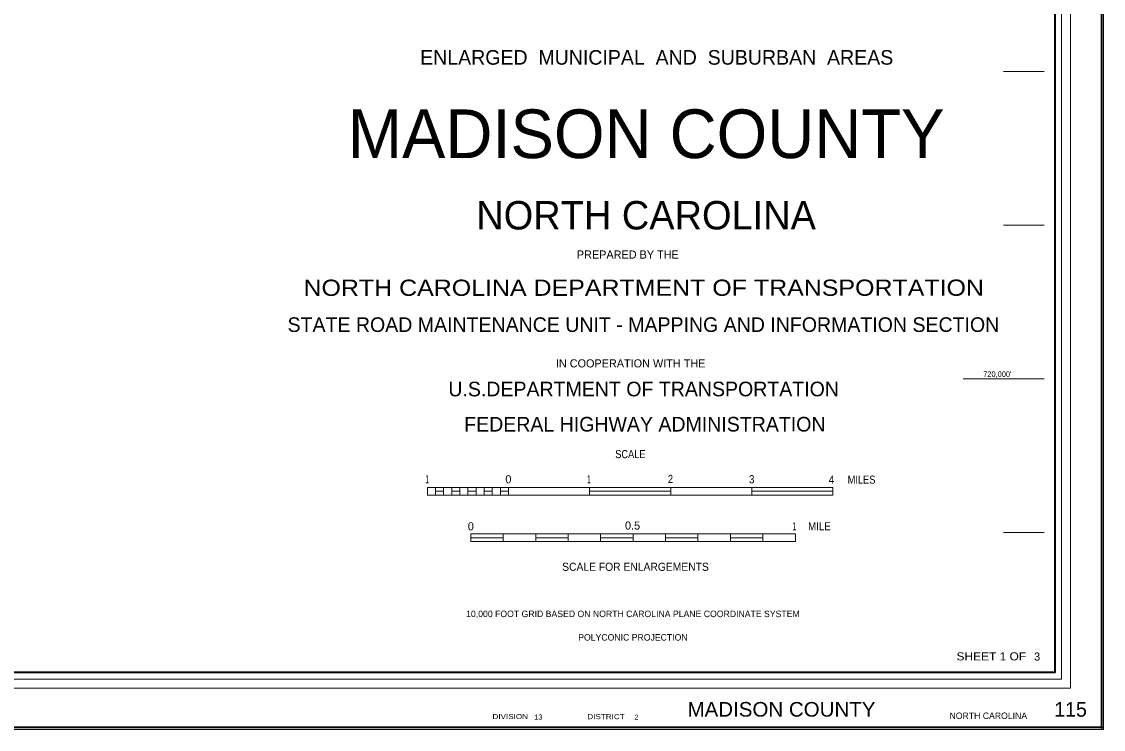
# Model space of a CAD drawing. Extents: x 234155 to 331176, y 212508 to 386812.
# Drawn here: x 309716 to 331176, y 212508 to 226540 of the extents above; entities that cross this region are included whole.
import ezdxf
from ezdxf.enums import TextEntityAlignment as Align

# ---------------------------------------------------------------- set-up
doc = ezdxf.new("R2010")
doc.units = 0
doc.header["$LTSCALE"] = 60
doc.header["$PDMODE"] = 32
doc.header["$PDSIZE"] = 30
for name, color, linetype, lineweight in [('1', 7, 'Continuous', 25), ('20', 7, 'Continuous', 40), ('61', 7, 'Continuous', 13)]:
    doc.layers.add(name, color=color, linetype=linetype, lineweight=lineweight)
doc.layers.add('12', color=7, linetype='Continuous')

msp = doc.modelspace()

# ---------------------------------------------------------------- linework, layer by layer
at = {"layer": '1', "lineweight": 13}
msp.add_lwpolyline([(331176.5, 212507.84), (234545.86, 212507.84), (234545.86, 268904.89), (331176.5, 268904.89)], close=True, dxfattribs=at)
at = {"layer": '1'}
msp.add_point((331141.5, 212542.84), dxfattribs=at)
at = {"layer": '20', "lineweight": 13}
for p, q in [((317765.71, 217304.08), (319375.05, 217304.08)), ((317765.71, 217154.33), (317765.71, 217304.08)), ((317926.64, 217154.33), (317926.64, 217304.08)), ((317926.64, 217229.21), (318087.58, 217229.21)), ((318087.58, 217154.33), (318087.58, 217304.08)), ((318248.51, 217154.33), (318248.51, 217304.08)), ((318248.51, 217229.21), (318409.45, 217229.21)), ((318409.45, 217154.33), (318409.45, 217304.08)), ((318570.38, 217154.33), (318570.38, 217304.08)), ((318570.38, 217229.21), (318731.32, 217229.21)), ((318731.32, 217154.33), (318731.32, 217304.08)), ((318892.25, 217154.33), (318892.25, 217304.08)), ((318892.25, 217229.21), (319053.19, 217229.21)), ((319053.19, 217154.33), (319053.19, 217304.08)), ((319214.12, 217154.33), (319214.12, 217304.08)), ((319214.12, 217229.21), (319375.05, 217229.21)), ((319375.05, 217154.33), (319375.05, 217304.08)), ((319375.05, 217304.08), (320984.4, 217304.08)), ((320984.4, 217154.33), (320984.4, 217304.08)), ((320984.4, 217229.21), (322593.74, 217229.21)), ((322593.74, 217154.33), (322593.74, 217304.08)), ((324203.09, 217154.33), (324203.09, 217304.08)), ((324203.09, 217229.21), (325812.43, 217229.21)), ((325812.43, 217154.33), (325812.43, 217304.08)), ((317765.71, 217154.33), (319375.05, 217154.33)), ((319375.05, 217154.33), (320984.4, 217154.33)), ((318628.23, 216232.43), (318628.23, 216382.18)), ((319271.96, 216232.43), (319271.96, 216382.18)), ((319915.7, 216232.43), (319915.7, 216382.18)), ((320559.44, 216232.43), (320559.44, 216382.18)), ((321203.18, 216232.43), (321203.18, 216382.18)), ((321846.91, 216232.43), (321846.91, 216382.18)), ((322490.65, 216232.43), (322490.65, 216382.18)), ((323134.39, 216232.43), (323134.39, 216382.18)), ((323778.13, 216232.43), (323778.13, 216382.18)), ((324421.86, 216232.43), (324421.86, 216382.18)), ((325065.6, 216232.43), (325065.6, 216382.18)), ((318628.23, 216307.3), (319271.96, 216307.3)), ((318628.23, 216232.43), (319271.96, 216232.43)), ((319271.96, 216232.43), (319915.7, 216232.43)), ((319915.7, 216307.3), (320559.44, 216307.3)), ((319915.7, 216232.43), (320559.44, 216232.43)), ((320559.44, 216232.43), (321203.18, 216232.43)), ((321203.18, 216307.3), (321846.91, 216307.3)), ((321203.18, 216232.43), (321846.91, 216232.43)), ((321846.91, 216232.43), (322490.65, 216232.43)), ((322490.65, 216307.3), (323134.39, 216307.3)), ((322490.65, 216232.43), (323134.39, 216232.43)), ((323134.39, 216232.43), (323778.13, 216232.43)), ((323778.13, 216307.3), (324421.86, 216307.3)), ((323778.13, 216232.43), (324421.86, 216232.43)), ((324421.86, 216232.43), (325065.6, 216232.43))]:
    msp.add_line(p, q, dxfattribs=at)
at = {"layer": '20'}
for points in [[(234580.86, 268869.88), (331141.5, 268869.88), (331141.5, 212542.84), (234580.86, 212542.84)], [(237768.71, 267760.92), (330215.99, 267760.92), (330215.99, 213634.56), (237768.71, 213634.56)]]:
    msp.add_lwpolyline(points, close=True, dxfattribs=at)
at = {"layer": '20', "lineweight": 13}
msp.add_lwpolyline([(237459.52, 268086.39), (237459.52, 213325.28), (237638.07, 213503.95), (237638.07, 267891.56), (330346.6, 267891.56), (330346.6, 213503.95), (237638.07, 213503.95), (237459.52, 213325.28), (330525.18, 213325.28), (330525.18, 268086.39)], close=True, dxfattribs=at)
for points in [[(320984.4, 217304.08), (322593.74, 217304.08), (324203.09, 217304.08), (325812.43, 217304.08)], [(320984.4, 217154.33), (322593.74, 217154.33), (324203.09, 217154.33), (325812.43, 217154.33)], [(318628.23, 216382.18), (319271.96, 216382.18), (319915.7, 216382.18), (320559.44, 216382.18), (321203.18, 216382.18), (321846.91, 216382.18), (322490.65, 216382.18), (323134.39, 216382.18), (323778.13, 216382.18), (324421.86, 216382.18), (325065.6, 216382.18)]]:
    msp.add_lwpolyline(points, dxfattribs=at)
at = {"layer": '61'}
for p, q in [((329198.27, 225552), (330002.77, 225552)), ((329198.27, 222504), (330002.77, 222504)), ((329198.27, 216408), (330002.77, 216408))]:
    msp.add_line(p, q, dxfattribs=at)
for points in [[(328393.77, 219456), (328397.77, 219456), (328401.77, 219456), (328405.77, 219456), (328409.77, 219456), (328413.77, 219456), (328417.77, 219456), (328421.77, 219456), (328425.77, 219456), (328429.77, 219456), (328433.77, 219456), (328437.77, 219456), (328441.77, 219456), (328445.77, 219456), (328449.77, 219456), (328453.77, 219456), (328457.77, 219456), (328461.77, 219456), (328465.77, 219456), (328469.77, 219456), (328473.77, 219456), (328477.77, 219456), (328481.77, 219456), (328485.77, 219456), (328489.77, 219456), (328493.77, 219456), (328497.77, 219456), (328501.77, 219456), (328505.77, 219456), (328509.77, 219456), (328513.77, 219456), (328517.77, 219456), (328521.77, 219456), (328525.77, 219456), (328529.77, 219456), (328533.77, 219456), (328537.77, 219456), (328541.77, 219456), (328545.77, 219456), (328549.77, 219456), (328553.77, 219456), (328557.77, 219456), (328561.77, 219456), (328565.77, 219456), (328569.77, 219456), (328573.77, 219456), (328577.77, 219456), (328581.77, 219456), (328585.77, 219456), (328589.77, 219456), (328593.77, 219456), (328597.77, 219456), (328601.77, 219456), (328605.77, 219456), (328609.77, 219456), (328613.77, 219456), (328617.77, 219456), (328621.77, 219456), (328625.77, 219456), (328629.77, 219456), (328633.77, 219456), (328637.77, 219456), (328641.77, 219456), (328645.77, 219456), (328649.77, 219456), (328653.77, 219456), (328657.77, 219456), (328661.77, 219456), (328665.77, 219456), (328669.77, 219456), (328673.77, 219456), (328677.77, 219456), (328681.77, 219456), (328685.77, 219456), (328689.77, 219456), (328693.77, 219456), (328697.77, 219456), (328701.77, 219456), (328705.77, 219456), (328709.77, 219456), (328713.77, 219456), (328717.77, 219456), (328721.77, 219456), (328725.77, 219456), (328729.77, 219456), (328733.77, 219456), (328737.77, 219456), (328741.77, 219456), (328745.77, 219456), (328749.77, 219456), (328753.77, 219456), (328757.77, 219456), (328761.77, 219456), (328765.77, 219456), (328769.77, 219456), (328773.77, 219456), (328777.77, 219456), (328781.77, 219456), (328785.77, 219456), (328789.77, 219456)], [(328789.77, 219456), (328793.77, 219456), (328797.77, 219456), (328801.77, 219456), (328805.77, 219456), (328809.77, 219456), (328813.77, 219456), (328817.77, 219456), (328821.77, 219456), (328825.77, 219456), (328829.77, 219456), (328833.77, 219456), (328837.77, 219456), (328841.77, 219456), (328845.77, 219456), (328849.77, 219456), (328853.77, 219456), (328857.77, 219456), (328861.77, 219456), (328865.77, 219456), (328869.77, 219456), (328873.77, 219456), (328877.77, 219456), (328881.77, 219456), (328885.77, 219456), (328889.77, 219456), (328893.77, 219456), (328897.77, 219456), (328901.77, 219456), (328905.77, 219456), (328909.77, 219456), (328913.77, 219456), (328917.77, 219456), (328921.77, 219456), (328925.77, 219456), (328929.77, 219456), (328933.77, 219456), (328937.77, 219456), (328941.77, 219456), (328945.77, 219456), (328949.77, 219456), (328953.77, 219456), (328957.77, 219456), (328961.77, 219456), (328965.77, 219456), (328969.77, 219456), (328973.77, 219456), (328977.77, 219456), (328981.77, 219456), (328985.77, 219456), (328989.77, 219456), (328993.77, 219456), (328997.77, 219456), (329001.77, 219456), (329005.77, 219456), (329009.77, 219456), (329013.77, 219456), (329017.77, 219456), (329021.77, 219456), (329025.77, 219456), (329029.77, 219456), (329033.77, 219456), (329037.77, 219456), (329041.77, 219456), (329045.77, 219456), (329049.77, 219456), (329053.77, 219456), (329057.77, 219456), (329061.77, 219456), (329065.77, 219456), (329069.77, 219456), (329073.77, 219456), (329077.77, 219456), (329081.77, 219456), (329085.77, 219456), (329089.77, 219456), (329093.77, 219456), (329097.77, 219456), (329101.77, 219456), (329105.77, 219456), (329109.77, 219456), (329113.77, 219456), (329117.77, 219456), (329121.77, 219456), (329125.77, 219456), (329129.77, 219456), (329133.77, 219456), (329137.77, 219456), (329141.77, 219456), (329145.77, 219456), (329149.77, 219456), (329153.77, 219456), (329157.77, 219456), (329161.77, 219456), (329165.77, 219456), (329169.77, 219456), (329173.77, 219456), (329177.77, 219456), (329181.77, 219456), (329185.77, 219456)], [(329185.77, 219456), (329189.77, 219456), (329193.77, 219456), (329197.77, 219456), (329201.77, 219456), (329205.77, 219456), (329209.77, 219456), (329213.77, 219456), (329217.77, 219456), (329221.77, 219456), (329225.77, 219456), (329229.77, 219456), (329233.77, 219456), (329237.77, 219456), (329241.77, 219456), (329245.77, 219456), (329249.77, 219456), (329253.77, 219456), (329257.77, 219456), (329261.77, 219456), (329265.77, 219456), (329269.77, 219456), (329273.77, 219456), (329277.77, 219456), (329281.77, 219456), (329285.77, 219456), (329289.77, 219456), (329293.77, 219456), (329297.77, 219456), (329301.77, 219456), (329305.77, 219456), (329309.77, 219456), (329313.77, 219456), (329317.77, 219456), (329321.77, 219456), (329325.77, 219456), (329329.77, 219456), (329333.77, 219456), (329337.77, 219456), (329341.77, 219456), (329345.77, 219456), (329349.77, 219456), (329353.77, 219456), (329357.77, 219456), (329361.77, 219456), (329365.77, 219456), (329369.77, 219456), (329373.77, 219456), (329377.77, 219456), (329381.77, 219456), (329385.77, 219456), (329389.77, 219456), (329393.77, 219456), (329397.77, 219456), (329401.77, 219456), (329405.77, 219456), (329409.77, 219456), (329413.77, 219456), (329417.77, 219456), (329421.77, 219456), (329425.77, 219456), (329429.77, 219456), (329433.77, 219456), (329437.77, 219456), (329441.77, 219456), (329445.77, 219456), (329449.77, 219456), (329453.77, 219456), (329457.77, 219456), (329461.77, 219456), (329465.77, 219456), (329469.77, 219456), (329473.77, 219456), (329477.77, 219456), (329481.77, 219456), (329485.77, 219456), (329489.77, 219456), (329493.77, 219456), (329497.77, 219456), (329501.77, 219456), (329505.77, 219456), (329509.77, 219456), (329513.77, 219456), (329517.77, 219456), (329521.77, 219456), (329525.77, 219456), (329529.77, 219456), (329533.77, 219456), (329537.77, 219456), (329541.77, 219456), (329545.77, 219456), (329549.77, 219456), (329553.77, 219456), (329557.77, 219456), (329561.77, 219456), (329565.77, 219456), (329569.77, 219456), (329573.77, 219456), (329577.77, 219456), (329581.77, 219456)], [(329581.77, 219456), (329585.77, 219456), (329589.77, 219456), (329593.77, 219456), (329597.77, 219456), (329601.77, 219456), (329605.77, 219456), (329609.77, 219456), (329613.77, 219456), (329617.77, 219456), (329621.77, 219456), (329625.77, 219456), (329629.77, 219456), (329633.77, 219456), (329637.77, 219456), (329641.77, 219456), (329645.77, 219456), (329649.77, 219456), (329653.77, 219456), (329657.77, 219456), (329661.77, 219456), (329665.77, 219456), (329669.77, 219456), (329673.77, 219456), (329677.77, 219456), (329681.77, 219456), (329685.77, 219456), (329689.77, 219456), (329693.77, 219456), (329697.77, 219456), (329701.77, 219456), (329705.77, 219456), (329709.77, 219456), (329713.77, 219456), (329717.77, 219456), (329721.77, 219456), (329725.77, 219456), (329729.77, 219456), (329733.77, 219456), (329737.77, 219456), (329741.77, 219456), (329745.77, 219456), (329749.77, 219456), (329753.77, 219456), (329757.77, 219456), (329761.77, 219456), (329765.77, 219456), (329769.77, 219456), (329773.77, 219456), (329777.77, 219456), (329781.77, 219456), (329785.77, 219456), (329789.77, 219456), (329793.77, 219456), (329797.77, 219456), (329801.77, 219456), (329805.77, 219456), (329809.77, 219456), (329813.77, 219456), (329817.77, 219456), (329821.77, 219456), (329825.77, 219456), (329829.77, 219456), (329833.77, 219456), (329837.77, 219456), (329841.77, 219456), (329845.77, 219456), (329849.77, 219456), (329853.77, 219456), (329857.77, 219456), (329861.77, 219456), (329865.77, 219456), (329869.77, 219456), (329873.77, 219456), (329877.77, 219456), (329881.77, 219456), (329885.77, 219456), (329889.77, 219456), (329893.77, 219456), (329897.77, 219456), (329901.77, 219456), (329905.77, 219456), (329909.77, 219456), (329913.77, 219456), (329917.77, 219456), (329921.77, 219456), (329925.77, 219456), (329929.77, 219456), (329933.77, 219456), (329937.77, 219456), (329941.77, 219456), (329945.77, 219456), (329949.77, 219456), (329953.77, 219456), (329957.77, 219456), (329961.77, 219456), (329965.77, 219456), (329969.77, 219456), (329973.77, 219456), (329977.77, 219456)], [(329977.77, 219456), (329981.77, 219456), (329985.77, 219456), (329989.77, 219456), (329993.77, 219456), (329997.77, 219456), (330002.77, 219456)]]:
    msp.add_lwpolyline(points, dxfattribs=at)

# ---------------------------------------------------------------- texts
at = {"layer": '12'}
for s, height, rotation, p in [('ENLARGED  MUNICIPAL  AND  SUBURBAN  AREAS', 289.7, 0.002, (322315.32, 225686.62)), ('NORTH CAROLINA', 563.3, 0.007, (322105.41, 222419.63)), ('PREPARED BY THE', 161, 0.006, (321742.62, 221841.84)), ('STATE ROAD MAINTENANCE UNIT - MAPPING AND INFORMATION SECTION', 289.7, 0.002, (322051.54, 220387.42)), ('IN COOPERATION WITH THE', 161, 0.007, (321798.3, 219684.08)), ('U.S.DEPARTMENT OF TRANSPORTATION', 289.7, 0.006, (322056.32, 219111.07)), ('FEDERAL HIGHWAY ADMINISTRATION', 289.7, 0.006, (322080.02, 218413.21))]:
    msp.add_text(s, height=height, rotation=rotation, dxfattribs=at).set_placement(p, align=Align.CENTER)
msp.add_text('    MADISON COUNTY    ', height=965.6, dxfattribs=at).set_placement((322105.38, 223833.4), align=Align.CENTER)
at = {"layer": '12', "width": 1.15}
msp.add_text('NORTH CAROLINA DEPARTMENT OF TRANSPORTATION', height=321.8, rotation=0.007, dxfattribs=at).set_placement((322057.82, 221103.54), align=Align.CENTER)
at = {"layer": '20'}
for s, height, width, p in [('SCALE', 161, 0.85, (321793.48, 217884.9)), ('1', 161, 0.5, (317761.03, 217386.08)), ('1', 161, 0.5, (320969.65, 217386.08)), ('2', 161, 0.85, (322588.41, 217393.31)), ('3', 161, 0.9, (324199.94, 217386.08)), ('4', 161, 0.95, (325782.57, 217378.85)), ('MILES', 161, 0.85, (326378.99, 217378.66)), ('1', 161, 0.5, (325045.46, 216453.51)), ('MILE', 161, 0.9, (325544.09, 216453.8)), ('SCALE FOR ENLARGEMENTS', 161, 0.95, (321894.66, 215651.06)), ('SHEET 1 OF', 160.9, 1.1, (328953.86, 213874.86)), ('MADISON COUNTY     ', 289.7, 1.05, (325073.32, 212760.14)), ('DIVISION', 100, 1.2, (319409.83, 212711.8)), ('DISTRICT', 100, 1.2, (321310.19, 212709.5))]:
    msp.add_text(s, height=height, dxfattribs=dict(at, width=width)).set_placement(p, align=Align.CENTER)
for s, height, p in [('0', 161, (319372.57, 217386.08)), ('0', 161, (318628.23, 216453.51)), ('0.5', 161, (321836.84, 216467.97)), ('3  ', 160.9, (329921.97, 213870.95)), ('115', 289.7, (330525.62, 212758.8))]:
    msp.add_text(s, height=height, dxfattribs=at).set_placement(p, align=Align.CENTER)
for s, rotation, p in [('10,000 FOOT GRID BASED ON NORTH CAROLINA PLANE COORDINATE SYSTEM', 359.995, (321843.47, 214733.18)), ('POLYCONIC PROJECTION', 0.001, (321843.64, 214267.41))]:
    msp.add_text(s, height=128.7, rotation=rotation, dxfattribs=at).set_placement(p, align=Align.CENTER)
at = {"layer": '20', "width": 1.1}
msp.add_text('13', height=100, dxfattribs=at).set_placement((319885.55, 212702.55))
at = {"layer": '20'}
for s, height, p in [(' 2', 100, (321835.28, 212699.1)), ('NORTH CAROLINA', 128.7, (328124.26, 212712.69))]:
    msp.add_text(s, height=height, dxfattribs=at).set_placement(p)
at = {"layer": '61'}
msp.add_text("720,000'", height=110, dxfattribs=at).set_placement((329073.22, 219495.8), align=Align.CENTER)

doc.saveas('drawing.dxf')
